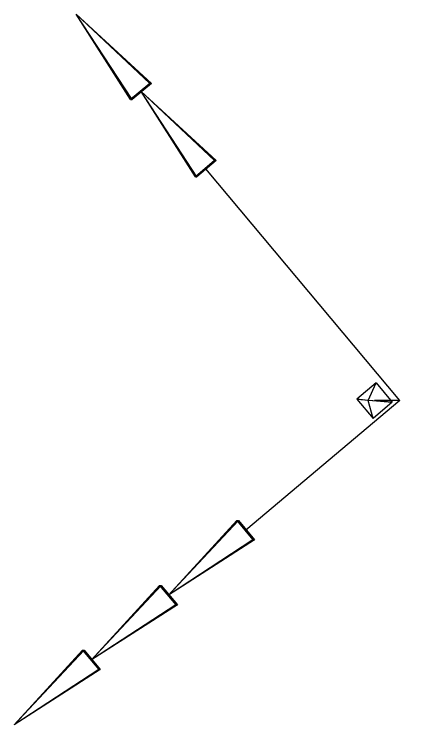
# Model space of a CAD drawing. Header units: millimetres. Extents: x -4559 to 51, y -1000 to 1000.
# Drawn here: x -82.2 to -78.29, y -906.24 to -899.19 of the extents above; entities that cross this region are included whole.
import ezdxf

# ---------------------------------------------------------------- set-up
doc = ezdxf.new("R2010")
doc.units = ezdxf.units.MM
doc.layers.add('PgmDef_1_1', color=1, linetype='Continuous')

# ---------------------------------------------------------------- blocks, each defined once
blk = doc.blocks.new('Kontrollpunkt')
at = {"color": 0}
for q in [(0, 6), (8, 0), (0, 0, 4)]:
    blk.add_line((0, 0), q, dxfattribs=at)
for points in [[(0.25, 8, -0.25), (-0.25, 8, -0.25), (-0.25, 8, 0.25), (0, 10, 0), (-0.25, 8, -0.25), (0.25, 8, 0.25), (0, 10, 0), (0.25, 8, -0.25), (0.25, 8, 0.25), (-0.25, 8, 0.25)], [(0.25, 6, -0.25), (-0.25, 6, -0.25), (-0.25, 6, 0.25), (0, 8, 0), (-0.25, 6, -0.25), (0.25, 6, 0.25), (0, 8, 0), (0.25, 6, -0.25), (0.25, 6, 0.25), (-0.25, 6, 0.25)], [(0.25, 0.25, 4), (-0.25, 0.25, 4), (-0.25, -0.25, 4), (0, 0, 6), (-0.25, 0.25, 4), (0.25, -0.25, 4), (0, 0, 6), (0.25, 0.25, 4), (0.25, -0.25, 4), (-0.25, -0.25, 4)], [(0.25, 0.25, 6), (-0.25, 0.25, 6), (-0.25, -0.25, 6), (0, 0, 8), (-0.25, 0.25, 6), (0.25, -0.25, 6), (0, 0, 8), (0.25, 0.25, 6), (0.25, -0.25, 6), (-0.25, -0.25, 6)], [(0.25, 0.25, 8), (-0.25, 0.25, 8), (-0.25, -0.25, 8), (0, 0, 10), (-0.25, 0.25, 8), (0.25, -0.25, 8), (0, 0, 10), (0.25, 0.25, 8), (0.25, -0.25, 8), (-0.25, -0.25, 8)], [(8, 0.25, -0.25), (8, 0.25, 0.25), (8, -0.25, 0.25), (10, 0, 0), (8, 0.25, 0.25), (8, -0.25, -0.25), (10, 0, 0), (8, 0.25, -0.25), (8, -0.25, -0.25), (8, -0.25, 0.25)]]:
    blk.add_polyline3d(points, dxfattribs=at)

msp = doc.modelspace()

# ---------------------------------------------------------------- block references
at = {"layer": 'PgmDef_1_1', "color": 1, "extrusion": (-0.764528, -0.642788, -0.048172), "xscale": 0.4999999999999999, "yscale": 0.4999999999999999, "zscale": 0.4999999999999999, "rotation": 92.31927931467374}
msp.add_blockref('Kontrollpunkt', (640.7477, -23.4802, 642.9967), dxfattribs=at)

doc.saveas('drawing.dxf')
